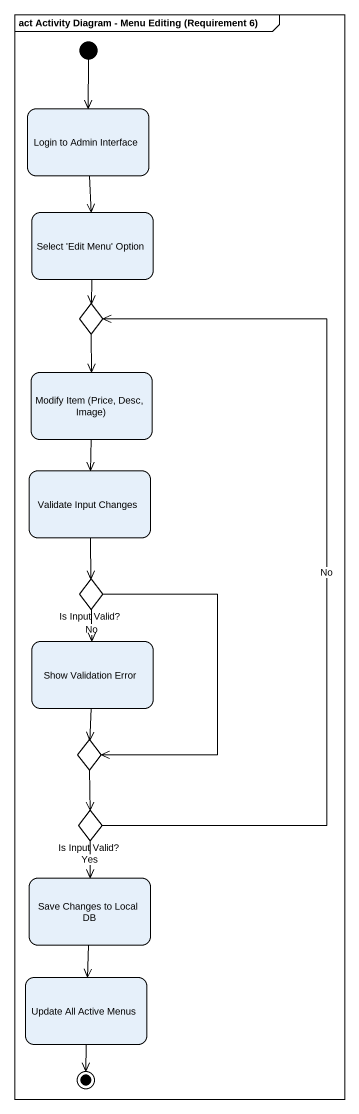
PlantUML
@startuml
mainframe act Activity Diagram - Menu Editing (Requirement 6)
hide empty description
state "Login to Admin Interface" as Login_to_Admin_Interface
state "Select 'Edit Menu' Option" as Select_Edit_Menu_Option
state choice1 <<choice>>
state "Modify Item (Price, Desc, Image)" as Modify_Item_Price_Desc_Image
state "Validate Input Changes" as Validate_Input_Changes
state "Is Input Valid?" as Is_Input_Valid <<choice>>
state "Show Validation Error" as Show_Validation_Error
state choice2 <<choice>>
state "Is Input Valid?" as Is_Input_Valid_2 <<choice>>
state "Save Changes to Local DB" as Save_Changes_to_Local_DB
state "Update All Active Menus" as Update_All_Active_Menus
[*] --> Login_to_Admin_Interface
Login_to_Admin_Interface --> Select_Edit_Menu_Option
Select_Edit_Menu_Option --> choice1
choice1 --> Modify_Item_Price_Desc_Image
Modify_Item_Price_Desc_Image --> Validate_Input_Changes
Validate_Input_Changes --> Is_Input_Valid
Is_Input_Valid --> Show_Validation_Error : No
Is_Input_Valid --> choice2
Show_Validation_Error --> choice2
choice2 --> Is_Input_Valid_2
Is_Input_Valid_2 -up-> choice1 : No
Is_Input_Valid_2 --> Save_Changes_to_Local_DB : Yes
Save_Changes_to_Local_DB --> Update_All_Active_Menus
Update_All_Active_Menus --> [*]
@enduml
